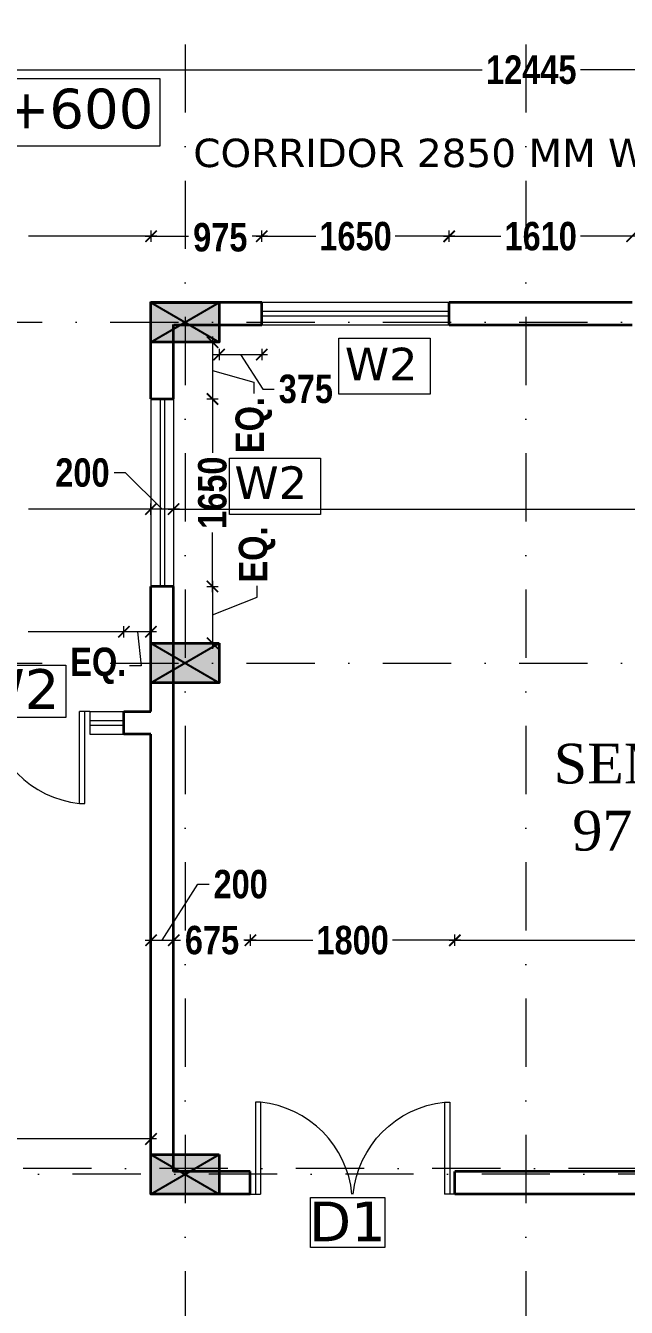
# Model space of a CAD drawing. Header units: millimetres. Extents: x -3092162 to 4513894, y -12317808 to 1849994.
# Drawn here: x -436917 to -431629, y -5877753 to -5866469 of the extents above; entities that cross this region are included whole.
import ezdxf

# ---------------------------------------------------------------- set-up
doc = ezdxf.new("R2010")
doc.units = ezdxf.units.MM
doc.header["$LTSCALE"] = 2
doc.header["$MEASUREMENT"] = 0
doc.linetypes.add('DASHDOT', pattern=[1, 0.5, -0.25, 0, -0.25])
for name, color, linetype, lineweight in [('coloumn', 10, 'Continuous', 35), ('D DIM', 250, 'Continuous', 9), ('D1', 10, 'Continuous', 5), ('DOOR', 27, 'Continuous', 5), ('DW2', 10, 'Continuous', 9), ('glass', 5, 'Continuous', 15), ('GRID', 251, 'DASHDOT', 5), ('SILL', 74, 'Continuous', 9), ('TEXT', 7, 'Continuous', 13), ('W2', 162, 'Continuous', 5), ('WAll', 250, 'Continuous', 35)]:
    doc.layers.add(name, color=color, linetype=linetype, lineweight=lineweight)
doc.styles.add('INNER DIM', font='ARIALNB.TTF', dxfattribs={"height": 250})
doc.styles.get("Standard").update_dxf_attribs({"font": 'times.ttf', "height": 500})
doc.styles.add('style2', font='verdana.ttf')

# ---------------------------------------------------------------- blocks, each defined once
blk = doc.blocks.new('_ArchTick')
at = {"color": 0, "linetype": 'ByBlock', "const_width": 0.15}
blk.add_lwpolyline([(-0.5, -0.5), (0.5, 0.5)], dxfattribs=at)

msp = doc.modelspace()

# ---------------------------------------------------------------- hatches: boundary and pattern name
at = {"layer": 'coloumn', "ltscale": 100}
for points in [[(-435214.3, -5868906.2), (-435214.3, -5869256.2), (-435814.3, -5869256.2), (-435814.3, -5868906.2)], [(-435214.7, -5871906.2), (-435214.7, -5872256.2), (-435814.7, -5872256.2), (-435814.7, -5871906.2)], [(-435214.7, -5876406.2), (-435214.7, -5876756.2), (-435814.7, -5876756.2), (-435814.7, -5876406.2)]]:
    msp.add_hatch(color=256, dxfattribs=at).paths.add_polyline_path(points)

# ---------------------------------------------------------------- linework, layer by layer
at = {"layer": 'coloumn', "lineweight": 25, "ltscale": 100}
for p, q in [((-435814.3, -5869256.2), (-435214.3, -5868906.2)), ((-435814.3, -5868906.2), (-435214.3, -5869256.2)), ((-435814.7, -5872256.2), (-435214.7, -5871906.2)), ((-435814.7, -5871906.2), (-435214.7, -5872256.2)), ((-435814.7, -5876756.2), (-435214.7, -5876406.2)), ((-435814.7, -5876406.2), (-435214.7, -5876756.2))]:
    msp.add_line(p, q, dxfattribs=at)
at = {"layer": 'coloumn', "ltscale": 100}
for points in [[(-435214.3, -5868906.2), (-435214.3, -5869256.2), (-435814.3, -5869256.2), (-435814.3, -5868906.2)], [(-435214.7, -5871906.2), (-435214.7, -5872256.2), (-435814.7, -5872256.2), (-435814.7, -5871906.2)], [(-435214.7, -5876406.2), (-435214.7, -5876756.2), (-435814.7, -5876756.2), (-435814.7, -5876406.2)]]:
    msp.add_lwpolyline(points, close=True, dxfattribs=at)
at = {"layer": 'D DIM', "ltscale": 100}
for p, q in [((-438738.9, -5866858.8), (-432898.9, -5866858.8)), ((-426193.9, -5866858.8), (-432033.9, -5866858.8)), ((-435813.5, -5868374), (-435813.5, -5868274)), ((-435813.5, -5868374), (-435813.5, -5868274)), ((-434838.5, -5868374), (-434838.5, -5868274)), ((-434838.5, -5868374), (-434838.5, -5868274)), ((-433188.5, -5868374), (-433188.5, -5868274)), ((-433188.5, -5868374), (-433188.5, -5868274)), ((-435763.5, -5868324), (-436890.6, -5868324)), ((-435863.5, -5868324), (-435483.9, -5868324)), ((-434788.5, -5868324), (-434923.8, -5868324)), ((-434888.5, -5868324), (-434363.7, -5868324)), ((-433138.5, -5868324), (-433663.3, -5868324)), ((-433238.5, -5868324), (-432733.7, -5868324)), ((-431528.5, -5868324), (-432033.3, -5868324)), ((-435322.5, -5869256.2), (-435222.5, -5869256.2)), ((-435272.5, -5869206.2), (-435272.5, -5869806.2)), ((-435263.5, -5869365.1), (-434788.9, -5869365.1)), ((-435213.5, -5869315.1), (-435213.5, -5869415.1)), ((-435026.2, -5869365.1), (-434830, -5869668.6)), ((-434838.9, -5869315.1), (-434838.9, -5869415.1)), ((-435272.5, -5869506.2), (-434908.8, -5869609.1)), ((-434908.8, -5869609.1), (-434908.8, -5869709.1)), ((-435322.5, -5869756.2), (-435222.5, -5869756.2)), ((-435322.5, -5869756.2), (-435222.5, -5869756.2)), ((-435272.5, -5869706.2), (-435272.5, -5870231)), ((-434830, -5869668.6), (-434730, -5869668.6)), ((-436038.6, -5870405.3), (-436138.6, -5870405.3)), ((-435713.9, -5870725.3), (-436038.6, -5870405.3)), ((-435763.9, -5870725.3), (-436890.8, -5870725.3)), ((-435563.9, -5870725.3), (-435863.9, -5870725.3)), ((-435813.9, -5870775.3), (-435813.9, -5870675.3)), ((-435813.9, -5870775.3), (-435813.9, -5870675.3)), ((-435663.9, -5870725.3), (-431086, -5870725.3)), ((-435613.9, -5870775.3), (-435613.9, -5870675.3)), ((-435613.9, -5870775.3), (-435613.9, -5870675.3)), ((-435272.5, -5871456.2), (-435272.5, -5870931.4)), ((-435322.5, -5871406.2), (-435222.5, -5871406.2)), ((-435322.5, -5871406.2), (-435222.5, -5871406.2)), ((-435272.5, -5871356.2), (-435272.5, -5871956.2)), ((-434879.6, -5871501.6), (-434879.6, -5871401.6)), ((-435272.5, -5871656.2), (-434879.6, -5871501.6)), ((-436051.4, -5871854.6), (-436051.4, -5871754.6)), ((-436051.4, -5871854.6), (-436051.4, -5871754.6)), ((-435813.9, -5871854.6), (-435813.9, -5871754.6)), ((-436001.4, -5871804.6), (-436893.4, -5871804.6)), ((-435763.9, -5871804.6), (-436101.4, -5871804.6)), ((-435932.7, -5871804.6), (-435901.4, -5872105.4)), ((-435322.5, -5871906.2), (-435222.5, -5871906.2)), ((-435901.4, -5872105.4), (-436001.4, -5872105.4)), ((-435713.9, -5874521.1), (-435402.8, -5874028.6)), ((-435402.8, -5874028.6), (-435302.8, -5874028.6)), ((-435813.9, -5874571.1), (-435813.9, -5874471.1)), ((-435613.9, -5874571.1), (-435613.9, -5874471.1)), ((-435613.9, -5874571.1), (-435613.9, -5874471.1)), ((-434938.9, -5874571.1), (-434938.9, -5874471.1)), ((-434938.9, -5874571.1), (-434938.9, -5874471.1)), ((-433138.9, -5874571.1), (-433138.9, -5874471.1)), ((-433138.9, -5874571.1), (-433138.9, -5874471.1)), ((-435863.9, -5874521.1), (-435563.9, -5874521.1)), ((-435663.9, -5874521.1), (-435554.9, -5874521.1)), ((-434888.9, -5874521.1), (-434997.9, -5874521.1)), ((-434988.9, -5874521.1), (-434389.1, -5874521.1)), ((-433088.9, -5874521.1), (-433688.7, -5874521.1)), ((-433188.9, -5874521.1), (-429849.6, -5874521.1)), ((-435763.9, -5876270.2), (-438158.7, -5876270.2)), ((-435813.9, -5876270.2), (-435813.9, -5876220.2))]:
    msp.add_line(p, q, dxfattribs=at)
at = {"layer": 'D1'}
for p, q in [((-434409.5, -5876784.3), (-433753.9, -5876784.3)), ((-434409.5, -5877227), (-434409.5, -5876784.3)), ((-433753.9, -5876784.3), (-433753.9, -5877227)), ((-433753.9, -5877227), (-434409.5, -5877227))]:
    msp.add_line(p, q, dxfattribs=at)
at = {"layer": 'DOOR', "color": 252, "ltscale": 200}
for p, q in [((-436441.8, -5873316.2), (-436441.8, -5872506.2)), ((-436351.8, -5872506.2), (-436441.8, -5872506.2)), ((-436396.8, -5873316.2), (-436396.8, -5872506.2)), ((-436441.8, -5873316.2), (-436396.8, -5873316.2)), ((-434894.3, -5875946.2), (-434894.3, -5876756.2)), ((-434849.3, -5875946.2), (-434894.3, -5875946.2)), ((-434849.3, -5875946.2), (-434849.3, -5876756.2)), ((-433229.3, -5875946.2), (-433229.3, -5876756.2)), ((-433229.3, -5875946.2), (-433184.3, -5875946.2)), ((-433184.3, -5875946.2), (-433184.3, -5876756.2)), ((-434939.3, -5876756.2), (-434849.3, -5876756.2)), ((-433139.3, -5876756.2), (-433229.3, -5876756.2))]:
    msp.add_line(p, q, dxfattribs=at)
for centre, start_param, end_param in [((-436349.2, -5872419.6), 1.2893849, 2.6618696), ((-434942, -5876842.8), 4.4309775, 5.8034622)]:
    msp.add_ellipse(centre, major_axis=(-331.6, 838.1), ratio=1, start_param=start_param, end_param=end_param, dxfattribs=at)
at = {"layer": 'DOOR', "color": 252, "ltscale": 200, "extrusion": (0, 0, -1)}
msp.add_ellipse((-433136.7, -5876842.8), major_axis=(331.6, 838.1), ratio=1, start_param=4.4309775, end_param=5.8034622, dxfattribs=at)
at = {"layer": 'DW2'}
for p, q in [((-437923.6, -5872098.9), (-436561.9, -5872098.9)), ((-436561.9, -5872098.9), (-436561.9, -5872561.2)), ((-436561.9, -5872561.2), (-437923.6, -5872561.2))]:
    msp.add_line(p, q, dxfattribs=at)
at = {"layer": 'glass', "ltscale": 100}
for p, q in [((-433188.9, -5868986.2), (-434838.9, -5868986.2)), ((-433188.9, -5869026.2), (-434838.9, -5869026.2)), ((-435734.3, -5869756.2), (-435734.3, -5871406.2)), ((-435694.3, -5869756.2), (-435694.3, -5871406.2)), ((-436351.8, -5872586.2), (-436051.8, -5872586.2)), ((-436351.8, -5872626.2), (-436051.8, -5872626.2))]:
    msp.add_line(p, q, dxfattribs=at)
at = {"layer": 'GRID', "color": 5, "ltscale": 600}
for p, q in [((-435514.3, -5807829.3), (-435514.3, -5892623.2)), ((-432514.3, -5807829.3), (-432514.3, -5892623.2))]:
    msp.add_line(p, q, dxfattribs=at)
at = {"layer": 'GRID', "color": 6, "ltscale": 600}
for p, q in [((-460174.2, -5869081.2), (-367334.7, -5869081.2)), ((-460174.2, -5872081.2), (-367334.7, -5872081.2)), ((-367932.2, -5876530.5), (-458429, -5876530.5)), ((-365097.3, -5876581.2), (-461068.5, -5876581.2))]:
    msp.add_line(p, q, dxfattribs=at)
at = {"layer": 'SILL', "ltscale": 100}
for p, q in [((-433188.9, -5868906.2), (-434838.9, -5868906.2)), ((-433188.9, -5869106.2), (-434838.9, -5869106.2)), ((-435814.3, -5869756.2), (-435814.3, -5871406.2)), ((-435614.3, -5869756.2), (-435614.3, -5871406.2)), ((-436351.8, -5872506.2), (-435814.3, -5872506.2)), ((-436351.8, -5872506.2), (-436351.8, -5872706.2)), ((-436351.8, -5872706.2), (-435814.3, -5872706.2))]:
    msp.add_line(p, q, dxfattribs=at)
at = {"layer": 'TEXT', "ltscale": 0.1}
for p, q in [((-435734.2, -5866938.4), (-438160.4, -5866938.4)), ((-435734.2, -5867527.6), (-435734.2, -5866938.4)), ((-438160.4, -5867527.6), (-435734.2, -5867527.6))]:
    msp.add_line(p, q, dxfattribs=at)
at = {"layer": 'W2', "lineweight": 15, "ltscale": 0.1}
for p, q in [((-434159, -5869220.5), (-433357.4, -5869220.5)), ((-434159, -5869714.6), (-434159, -5869220.5)), ((-433357.4, -5869220.5), (-433357.4, -5869714.6)), ((-433357.4, -5869714.6), (-434159, -5869714.6)), ((-435123.8, -5870278.4), (-434322.1, -5870278.4)), ((-435123.8, -5870772.4), (-435123.8, -5870278.4)), ((-434322.1, -5870278.4), (-434322.1, -5870772.4)), ((-434322.1, -5870772.4), (-435123.8, -5870772.4))]:
    msp.add_line(p, q, dxfattribs=at)
at = {"layer": 'WAll', "ltscale": 100}
for p, q in [((-435814.3, -5869756.2), (-435814.3, -5868901.6)), ((-434838.9, -5868906.2), (-435813.9, -5868906.2)), ((-434838.9, -5869106.2), (-434838.9, -5868906.2)), ((-431578.9, -5868906.2), (-433188.9, -5868906.2)), ((-433188.9, -5869106.2), (-433188.9, -5868906.2)), ((-435614.3, -5869756.2), (-435614.3, -5869101.6)), ((-434838.9, -5869106.2), (-435613.9, -5869106.2)), ((-431578.9, -5869106.2), (-433188.9, -5869106.2)), ((-435814.3, -5869756.2), (-435614.3, -5869756.2)), ((-435814.3, -5872506.2), (-435814.3, -5871406.2)), ((-435614.3, -5871406.2), (-435814.3, -5871406.2)), ((-435614.3, -5876556.2), (-435614.3, -5871406.2)), ((-436051.8, -5872506.2), (-435814.3, -5872506.2)), ((-436051.8, -5872706.2), (-436051.8, -5872506.2)), ((-435814.3, -5872706.2), (-436051.8, -5872706.2)), ((-435814.3, -5876756.2), (-435814.3, -5872706.2)), ((-434939.3, -5876556.2), (-435614.3, -5876556.2)), ((-434939.3, -5876756.2), (-434939.3, -5876556.2)), ((-425852, -5876556.2), (-433139.3, -5876556.2)), ((-433139.3, -5876756.2), (-433139.3, -5876556.2)), ((-434939.3, -5876756.2), (-435814.3, -5876756.2)), ((-429044.3, -5876756.2), (-433139.3, -5876756.2))]:
    msp.add_line(p, q, dxfattribs=at)

# ---------------------------------------------------------------- block references
at = {"layer": 'D DIM', "ltscale": 100, "xscale": 100, "yscale": 100, "zscale": 100}
for p, rotation in [((-435813.5, -5868324), 180), ((-434838.5, -5868324), 180), ((-433188.5, -5868324), 180), ((-431578.5, -5868324), 180), ((-435272.5, -5869256.2), 90), ((-435213.5, -5869365.1), 180), ((-435272.5, -5869756.2), 90), ((-435272.5, -5869756.2), 270), ((-435813.9, -5870725.3), 180), ((-435613.9, -5870725.3), 180), ((-435272.5, -5871406.2), 90), ((-435272.5, -5871406.2), 270), ((-436051.4, -5871804.6), 180), ((-435272.5, -5871906.2), 270), ((-435813.9, -5874521.1), 180), ((-435613.9, -5874521.1), 180), ((-434938.9, -5874521.1), 180), ((-433138.9, -5874521.1), 180)]:
    msp.add_blockref('_ArchTick', p, dxfattribs=dict(at, rotation=rotation))
for p in [(-435813.5, -5868324), (-434838.5, -5868324), (-433188.5, -5868324), (-431578.5, -5868324), (-434838.9, -5869365.1), (-435813.9, -5870725.3), (-435613.9, -5870725.3), (-436051.4, -5871804.6), (-435813.9, -5871804.6), (-435613.9, -5874521.1), (-434938.9, -5874521.1), (-433138.9, -5874521.1), (-435813.9, -5876270.2)]:
    msp.add_blockref('_ArchTick', p, dxfattribs=at)

# ---------------------------------------------------------------- texts
at = {"layer": 'D DIM', "ltscale": 100, "char_height": 250, "attachment_point": 5, "style": 'INNER DIM'}
for s, insert in [('\\A1;12445', (-432466.4, -5866858.8)), ('\\A1;975', (-435203.8, -5868334.1)), ('\\A1;1650', (-434013.5, -5868324)), ('\\A1;1610', (-432383.5, -5868324)), ('\\A1;375', (-434450.8, -5869668.6)), ('\\A1;200', (-436416.9, -5870405.3)), ('\\A1;EQ.', (-436277.8, -5872105.4)), ('\\A1;200', (-435024.5, -5874028.6)), ('\\A1;675', (-435276.4, -5874521.1)), ('\\A1;1800', (-434038.9, -5874521.1))]:
    msp.add_mtext(s, dxfattribs=dict(at, insert=insert))
at = {"layer": 'D DIM', "ltscale": 100, "char_height": 250, "attachment_point": 5, "rotation": 90, "style": 'INNER DIM'}
for s, insert in [('\\A1;EQ.', (-434908.8, -5869985.5)), ('\\A1;1650', (-435272.5, -5870581.2)), ('\\A1;EQ.', (-434879.6, -5871125.2))]:
    msp.add_mtext(s, dxfattribs=dict(at, insert=insert))
at = {"layer": 'D1', "style": 'style2'}
msp.add_text('D1', height=350, dxfattribs=at).set_placement((-434421.8, -5877171.1))
at = {"layer": 'DW2', "style": 'style2'}
msp.add_text('D/W2', height=350, dxfattribs=at).set_placement((-437931.8, -5872484.1))
at = {"layer": 'TEXT', "style": 'style2'}
for s, height, p in [('LVL+600', 350, (-437974.3, -5867374.4)), ('CORRIDOR 2850 MM WD.', 250, (-435441.4, -5867714.4))]:
    msp.add_text(s, height=height, dxfattribs=at).set_placement(p)
at = {"layer": 'TEXT', "lineweight": 50}
for s, p in [('SEMINAR-III', (-432268.5, -5873140.6)), (' 9770X7450', (-432237, -5873731))]:
    msp.add_text(s, height=350, dxfattribs=at).set_placement(p)
at = {"layer": 'W2', "lineweight": 50, "style": 'style2'}
for p in [(-434107.2, -5869591.9), (-435079.5, -5870636.3)]:
    msp.add_text('W2', height=287, dxfattribs=at).set_placement(p)

doc.saveas('drawing.dxf')
